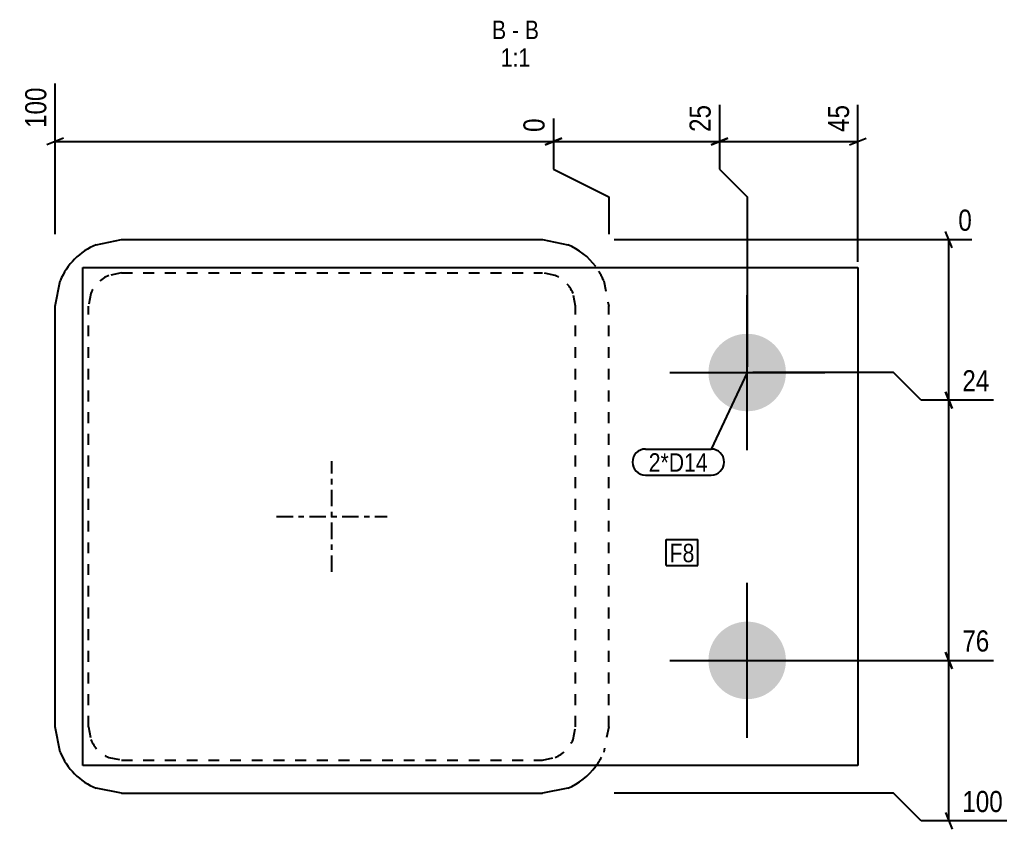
# Model space of a CAD drawing. Header units: millimetres. Extents: x 12 to 22383, y 2 to 763.
# Drawn here: x 6500.2 to 6678.6, y 2.4 to 148.6 of the extents above; entities that cross this region are included whole.
import ezdxf

# ---------------------------------------------------------------- set-up
doc = ezdxf.new("R2010")
doc.units = ezdxf.units.MM
doc.linetypes.add('DXK_LINE_DOT2', pattern=[3.9198, 1.9599, -1.9599])
doc.linetypes.add('DXK_LINE_DOT3', pattern=[5.9187, 2.979, -0.9799, 0.9799, -0.9799])
for name, color, linetype in [('MÅLSÆTNING', 7, 'Continuous'), ('STÅL', 7, 'Continuous'), ('TEKST', 7, 'Continuous')]:
    doc.layers.add(name, color=color, linetype=linetype)
doc.styles.add('Arial Narrow', font='ARIALN.TTF', dxfattribs={"height": 0.2})

msp = doc.modelspace()

# ---------------------------------------------------------------- hatches: boundary and pattern name
at = {"layer": 'STÅL', "linetype": 'Continuous'}
for points in [[(6631.59, 91.9, -1), (6631.59, 77.9, -1)], [(6631.59, 39.9, -1), (6631.59, 25.9, -1)]]:
    msp.add_hatch(color=96, dxfattribs=at).paths.add_polyline_path(points)

# ---------------------------------------------------------------- linework, layer by layer
at = {"layer": 'MÅLSÆTNING', "color": 7, "linetype": 'Continuous'}
for p, q in [((6506.59, 109.9), (6506.59, 137.12)), ((6626.59, 133.23), (6626.59, 121.66)), ((6626.59, 133.23), (6626.59, 121.66)), ((6651.59, 104.9), (6651.59, 133.23)), ((6596.59, 130.79), (6596.59, 121.66)), ((6596.59, 130.79), (6596.59, 121.66)), ((6508.09, 127.26), (6505.09, 126.06)), ((6506.59, 126.66), (6596.59, 126.66)), ((6598.09, 127.26), (6595.09, 126.06)), ((6595.09, 126.06), (6598.09, 127.26)), ((6596.59, 126.66), (6626.59, 126.66)), ((6628.09, 127.26), (6625.09, 126.06)), ((6625.09, 126.06), (6628.09, 127.26)), ((6626.59, 126.66), (6651.59, 126.66)), ((6650.09, 126.06), (6653.09, 127.26)), ((6596.59, 121.66), (6606.59, 116.66)), ((6596.59, 121.66), (6606.59, 116.66)), ((6626.59, 121.66), (6631.59, 116.66)), ((6626.59, 121.66), (6631.59, 116.66)), ((6606.59, 116.66), (6606.59, 109.9)), ((6606.59, 116.66), (6606.59, 109.9)), ((6631.59, 116.66), (6631.59, 85.9)), ((6631.59, 116.66), (6631.59, 85.9)), ((6607.59, 108.9), (6672.16, 108.9)), ((6668.63, 107.4), (6667.43, 110.4)), ((6668.03, 79.9), (6668.03, 108.9)), ((6658.03, 84.9), (6632.59, 84.9)), ((6658.03, 84.9), (6632.59, 84.9)), ((6663.03, 79.9), (6658.03, 84.9)), ((6663.03, 79.9), (6658.03, 84.9)), ((6667.43, 81.4), (6668.63, 78.4)), ((6668.63, 78.4), (6667.43, 81.4)), ((6676.06, 79.9), (6663.03, 79.9)), ((6676.06, 79.9), (6663.03, 79.9)), ((6668.03, 32.9), (6668.03, 79.9)), ((6667.43, 34.4), (6668.63, 31.4)), ((6668.63, 31.4), (6667.43, 34.4)), ((6632.59, 32.9), (6676.06, 32.9)), ((6632.59, 32.9), (6676.06, 32.9)), ((6668.03, 3.9), (6668.03, 32.9)), ((6658.03, 8.9), (6607.59, 8.9)), ((6663.03, 3.9), (6658.03, 8.9)), ((6667.43, 5.4), (6668.63, 2.4)), ((6678.49, 3.9), (6663.03, 3.9))]:
    msp.add_line(p, q, dxfattribs=at)
at = {"layer": 'STÅL', "color": 2, "linetype": 'Continuous'}
for p, q in [((6514, 107.99), (6518.59, 108.9)), ((6518.59, 108.9), (6594.59, 108.9)), ((6594.59, 108.9), (6599.19, 107.99)), ((6511.59, 13.9), (6511.59, 103.9)), ((6511.59, 103.9), (6651.59, 103.9)), ((6651.59, 103.9), (6651.59, 13.9)), ((6506.59, 96.9), (6507.51, 101.49)), ((6506.59, 20.9), (6506.59, 96.9)), ((6507.51, 16.31), (6506.59, 20.9)), ((6651.59, 13.9), (6511.59, 13.9)), ((6518.59, 8.9), (6514, 9.81)), ((6599.19, 9.81), (6594.59, 8.9)), ((6518.59, 8.9), (6594.59, 8.9))]:
    msp.add_line(p, q, dxfattribs=at)
at = {"layer": 'STÅL', "color": 7, "linetype": 'DXK_LINE_DOT2'}
for p, q in [((6518.59, 102.9), (6516.3, 102.44)), ((6518.59, 102.9), (6594.59, 102.9)), ((6596.89, 102.44), (6594.59, 102.9)), ((6605.68, 101.49), (6606.59, 96.9)), ((6513.05, 99.2), (6512.59, 96.9)), ((6600.59, 96.9), (6600.14, 99.2)), ((6512.59, 20.9), (6512.59, 96.9)), ((6600.59, 20.9), (6600.59, 96.9)), ((6606.59, 20.9), (6606.59, 96.9)), ((6512.59, 20.9), (6513.05, 18.6)), ((6600.14, 18.6), (6600.59, 20.9)), ((6606.59, 20.9), (6605.68, 16.31)), ((6516.3, 15.36), (6518.59, 14.9)), ((6518.59, 14.9), (6594.59, 14.9)), ((6594.59, 14.9), (6596.89, 15.36))]:
    msp.add_line(p, q, dxfattribs=at)
at = {"layer": 'STÅL', "color": 96, "linetype": 'Continuous'}
for p, q in [((6631.59, 70.9), (6631.59, 98.9)), ((6617.59, 84.9), (6645.59, 84.9)), ((6631.59, 18.9), (6631.59, 46.9)), ((6617.59, 32.9), (6645.59, 32.9))]:
    msp.add_line(p, q, dxfattribs=at)
at = {"layer": 'STÅL', "color": 7, "linetype": 'DXK_LINE_DOT3'}
for p, q in [((6556.59, 48.9), (6556.59, 68.9)), ((6546.59, 58.9), (6566.59, 58.9))]:
    msp.add_line(p, q, dxfattribs=at)
at = {"layer": 'STÅL', "color": 2, "linetype": 'Continuous'}
for centre, start, end in [((6518.59, 96.9), 112.5, 157.5), ((6594.59, 96.9), 36.4486, 67.5), ((6518.59, 20.9), 202.5, 247.5), ((6594.59, 20.9), 292.5, 323.5514)]:
    msp.add_arc(centre, 12, start, end, dxfattribs=at)
at = {"layer": 'STÅL', "color": 7, "linetype": 'DXK_LINE_DOT2'}
for centre, radius, start, end in [((6594.59, 96.9), 12, 22.5, 36.4486), ((6518.59, 96.9), 6, 112.5, 157.5), ((6594.59, 96.9), 6, 22.5, 67.5), ((6518.59, 20.9), 6, 202.5, 247.5), ((6594.59, 20.9), 6, 292.5, 337.5), ((6594.59, 20.9), 12, 323.5514, 337.5)]:
    msp.add_arc(centre, radius, start, end, dxfattribs=at)

# ---------------------------------------------------------------- wipeouts: each hides what was drawn before it
at = {"color": 0, "linetype": 'Continuous'}
for points in [[(6588.06, 145.12), (6588.06, 148.62), (6585.5, 148.62), (6585.5, 145.12)], [(6590.38, 145.12), (6590.38, 148.62), (6589.11, 148.62), (6589.11, 145.12)], [(6593.99, 145.12), (6593.99, 148.62), (6591.43, 148.62), (6591.43, 145.12)], [(6592.41, 140.12), (6592.41, 143.62), (6587.08, 143.62), (6587.08, 140.12)]]:
    msp.add_wipeout(points, dxfattribs=at).dxf.layer = 'TEKST'
at = {"color": 0}
for points in [[(6624.47, 66.98), (6624.47, 70.48), (6613.81, 70.48), (6613.81, 66.98)], [(6622.05, 50.63), (6622.05, 54.13), (6617.58, 54.13), (6617.58, 50.63)]]:
    msp.add_wipeout(points, dxfattribs=at).dxf.layer = 'TEKST'

# ---------------------------------------------------------------- next in the draw order: texts
at = {"layer": 'TEKST', "color": 3, "linetype": 'Continuous', "style": 'Arial Narrow'}
for s, p in [('B', (6585.5, 145.12)), ('B', (6591.43, 145.12)), ('-', (6589.11, 145.12)), ('1:1', (6587.08, 140.12))]:
    msp.add_text(s, height=3.34, dxfattribs=at).set_placement(p)

# ---------------------------------------------------------------- next in the draw order: wipeouts: each hides what was drawn before it
at = {"color": 0, "linetype": 'Continuous'}
for points in [[(6505.79, 137.2), (6500.19, 137.2), (6500.19, 128.28), (6505.79, 128.28)], [(6625.79, 134.03), (6620.19, 134.03), (6620.19, 127.56), (6625.79, 127.56)], [(6650.79, 134.03), (6645.19, 134.03), (6645.19, 127.56), (6650.79, 127.56)], [(6595.79, 131.59), (6590.19, 131.59), (6590.19, 127.56), (6595.79, 127.56)], [(6672.96, 109.7), (6672.96, 115.3), (6668.93, 115.3), (6668.93, 109.7)], [(6676.13, 80.7), (6676.13, 86.3), (6669.65, 86.3), (6669.65, 80.7)], [(6676.13, 33.7), (6676.13, 39.3), (6669.65, 39.3), (6669.65, 33.7)], [(6678.57, 4.7), (6678.57, 10.3), (6669.65, 10.3), (6669.65, 4.7)]]:
    msp.add_wipeout(points, dxfattribs=at).dxf.layer = 'MÅLSÆTNING'
at = {"color": 0}
for points in [[(6624.47, 66.98), (6624.47, 70.48), (6613.81, 70.48), (6613.81, 66.98)], [(6622.05, 50.63), (6622.05, 54.13), (6617.58, 54.13), (6617.58, 50.63)]]:
    msp.add_wipeout(points, dxfattribs=at).dxf.layer = 'TEKST'

# ---------------------------------------------------------------- next in the draw order: linework, layer by layer
at = {"layer": 'TEKST', "color": 7, "linetype": 'Continuous'}
for p, q in [((6631.59, 84.9), (6625.07, 71.08)), ((6613.21, 71.08), (6625.07, 71.08)), ((6613.21, 66.38), (6625.07, 66.38)), ((6616.98, 54.73), (6622.65, 54.73)), ((6616.98, 50.03), (6616.98, 54.73)), ((6622.65, 50.03), (6622.65, 54.73)), ((6616.98, 50.03), (6622.65, 50.03))]:
    msp.add_line(p, q, dxfattribs=at)
for centre, start, end in [((6613.21, 68.73), 90, 270), ((6625.07, 68.73), 270, 90)]:
    msp.add_arc(centre, 2.35, start, end, dxfattribs=at)

# ---------------------------------------------------------------- next in the draw order: texts
at = {"layer": 'MÅLSÆTNING', "color": 3, "linetype": 'Continuous', "style": 'Arial Narrow'}
for s, height, p in [('100', 3.818, (6504.99, 129.08)), ('25', 3.818, (6624.99, 128.36)), ('45', 3.818, (6649.99, 128.36)), ('0', 3.82, (6594.99, 128.36))]:
    msp.add_text(s, height=height, rotation=90.0002, dxfattribs=at).set_placement(p)
for s, height, p in [('0', 3.82, (6669.73, 110.5)), ('24', 3.818, (6670.45, 81.5)), ('76', 3.818, (6670.45, 34.5)), ('100', 3.818, (6670.45, 5.5))]:
    msp.add_text(s, height=height, dxfattribs=at).set_placement(p)
at = {"layer": 'TEKST', "color": 3, "style": 'Arial Narrow'}
for s, p in [('2*D14', (6613.81, 66.98)), ('F8', (6617.58, 50.63))]:
    msp.add_text(s, height=3.34, dxfattribs=at).set_placement(p)

doc.saveas('drawing.dxf')
